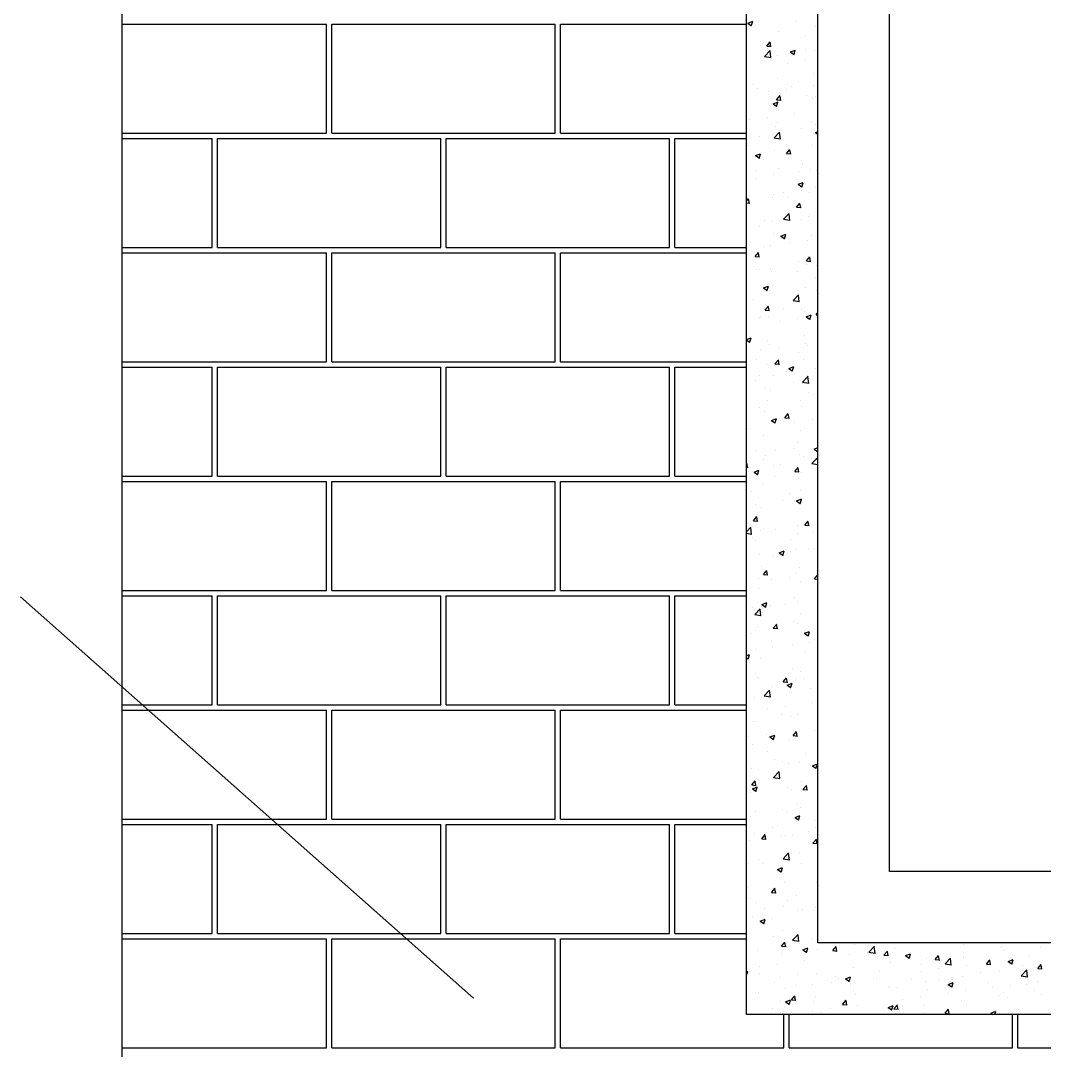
# Model space of a CAD drawing. Header units: metres. Extents: x 3396 to 3562, y 2179 to 2331.
# Drawn here: x 3517.685 to 3520.826, y 2235.211 to 2238.369 of the extents above; entities that cross this region are included whole.
import ezdxf

# ---------------------------------------------------------------- set-up
doc = ezdxf.new("R2010")
doc.units = ezdxf.units.M

# ---------------------------------------------------------------- blocks, each defined once
blk = doc.blocks.new('A$C70167D43')
at = {"color": 0}
for p, q in [((-254.33, -86.4), (-254.33, 228.59)), ((-173.02, -6.47), (-173.02, 170.31)), ((-163.72, 2.83), (-163.72, 170.31)), ((-154.41, 12.14), (-154.41, 161.01)), ((-267.57, 47.93), (-208.59, -4.34)), ((-24.15, 12.14), (-154.41, 12.14)), ((-14.85, 2.83), (-163.72, 2.83)), ((-5.54, -6.47), (-173.02, -6.47))]:
    blk.add_line(p, q, dxfattribs=at)
at = {"color": 4}
for p, q in [((-254.33, 122.48), (-227.72, 122.48)), ((-227.72, 108.29), (-227.72, 122.48)), ((-227.02, 122.48), (-197.94, 122.48)), ((-227.02, 108.29), (-227.02, 122.48)), ((-197.94, 108.29), (-197.94, 122.48)), ((-197.25, 122.48), (-173.02, 122.48)), ((-197.25, 108.29), (-197.25, 122.48)), ((-254.33, 108.29), (-227.72, 108.29)), ((-254.33, 107.59), (-242.61, 107.59)), ((-242.61, 93.4), (-242.61, 107.59)), ((-241.91, 107.59), (-212.83, 107.59)), ((-241.91, 93.4), (-241.91, 107.59)), ((-227.02, 108.29), (-197.94, 108.29)), ((-212.83, 93.4), (-212.83, 107.59)), ((-212.13, 107.59), (-183.06, 107.59)), ((-212.13, 93.4), (-212.13, 107.59)), ((-197.25, 108.29), (-173.02, 108.29)), ((-183.06, 93.4), (-183.06, 107.59)), ((-182.36, 107.59), (-173.02, 107.59)), ((-182.36, 93.4), (-182.36, 107.59)), ((-254.33, 93.4), (-242.61, 93.4)), ((-254.33, 92.7), (-227.72, 92.7)), ((-241.91, 93.4), (-212.83, 93.4)), ((-227.72, 78.51), (-227.72, 92.7)), ((-227.02, 92.7), (-197.94, 92.7)), ((-227.02, 78.51), (-227.02, 92.7)), ((-212.13, 93.4), (-183.06, 93.4)), ((-197.94, 78.51), (-197.94, 92.7)), ((-197.25, 92.7), (-173.02, 92.7)), ((-197.25, 78.51), (-197.25, 92.7)), ((-182.36, 93.4), (-173.02, 93.4)), ((-254.33, 78.51), (-227.72, 78.51)), ((-254.33, 77.82), (-242.61, 77.82)), ((-242.61, 63.63), (-242.61, 77.82)), ((-241.91, 77.82), (-212.83, 77.82)), ((-241.91, 63.63), (-241.91, 77.82)), ((-227.02, 78.51), (-197.94, 78.51)), ((-212.83, 63.63), (-212.83, 77.82)), ((-212.13, 77.82), (-183.06, 77.82)), ((-212.13, 63.63), (-212.13, 77.82)), ((-197.25, 78.51), (-173.02, 78.51)), ((-183.06, 63.63), (-183.06, 77.82)), ((-182.36, 77.82), (-173.02, 77.82)), ((-182.36, 63.63), (-182.36, 77.82)), ((-254.33, 63.63), (-242.61, 63.63)), ((-241.91, 63.63), (-212.83, 63.63)), ((-212.13, 63.63), (-183.06, 63.63)), ((-182.36, 63.63), (-173.02, 63.63)), ((-254.33, 62.93), (-227.72, 62.93)), ((-227.72, 48.74), (-227.72, 62.93)), ((-227.02, 62.93), (-197.94, 62.93)), ((-227.02, 48.74), (-227.02, 62.93)), ((-197.94, 48.74), (-197.94, 62.93)), ((-197.25, 62.93), (-173.02, 62.93)), ((-197.25, 48.74), (-197.25, 62.93)), ((-254.33, 48.74), (-227.72, 48.74)), ((-227.02, 48.74), (-197.94, 48.74)), ((-197.25, 48.74), (-173.02, 48.74)), ((-254.33, 48.04), (-242.61, 48.04)), ((-242.61, 33.85), (-242.61, 48.04)), ((-241.91, 48.04), (-212.83, 48.04)), ((-241.91, 33.85), (-241.91, 48.04)), ((-212.83, 33.85), (-212.83, 48.04)), ((-212.13, 48.04), (-183.06, 48.04)), ((-212.13, 33.85), (-212.13, 48.04)), ((-183.06, 33.85), (-183.06, 48.04)), ((-182.36, 48.04), (-173.02, 48.04)), ((-182.36, 33.85), (-182.36, 48.04)), ((-254.33, 33.85), (-242.61, 33.85)), ((-241.91, 33.85), (-212.83, 33.85)), ((-212.13, 33.85), (-183.06, 33.85)), ((-182.36, 33.85), (-173.02, 33.85)), ((-254.33, 33.15), (-227.72, 33.15)), ((-227.72, 18.96), (-227.72, 33.15)), ((-227.02, 18.96), (-227.02, 33.15)), ((-227.02, 33.15), (-197.94, 33.15)), ((-197.94, 18.96), (-197.94, 33.15)), ((-197.25, 18.96), (-197.25, 33.15)), ((-197.25, 33.15), (-173.02, 33.15)), ((-254.33, 18.96), (-227.72, 18.96)), ((-227.02, 18.96), (-197.94, 18.96)), ((-197.25, 18.96), (-173.02, 18.96)), ((-254.33, 18.27), (-242.61, 18.27)), ((-242.61, 4.08), (-242.61, 18.27)), ((-241.91, 18.27), (-212.83, 18.27)), ((-241.91, 4.08), (-241.91, 18.27)), ((-212.83, 4.08), (-212.83, 18.27)), ((-212.13, 18.27), (-183.06, 18.27)), ((-212.13, 4.08), (-212.13, 18.27)), ((-183.06, 4.08), (-183.06, 18.27)), ((-182.36, 18.27), (-173.02, 18.27)), ((-182.36, 4.08), (-182.36, 18.27)), ((-254.33, 4.08), (-242.61, 4.08)), ((-241.91, 4.08), (-212.83, 4.08)), ((-212.13, 4.08), (-183.06, 4.08)), ((-182.36, 4.08), (-173.02, 4.08)), ((-254.33, 3.38), (-227.72, 3.38)), ((-227.72, -10.81), (-227.72, 3.38)), ((-227.02, 3.38), (-197.94, 3.38)), ((-227.02, -10.81), (-227.02, 3.38)), ((-197.94, -10.81), (-197.94, 3.38)), ((-197.25, 3.38), (-173.02, 3.38)), ((-197.25, -10.81), (-197.25, 3.38)), ((-168.17, -10.81), (-168.17, -6.47)), ((-167.47, -10.81), (-167.47, -6.47)), ((-138.4, -10.81), (-138.4, -6.47)), ((-137.7, -10.81), (-137.7, -6.47)), ((-254.33, -10.81), (-227.72, -10.81)), ((-227.02, -10.81), (-197.94, -10.81)), ((-197.25, -10.81), (-168.17, -10.81)), ((-167.47, -10.81), (-138.4, -10.81)), ((-137.7, -10.81), (-108.62, -10.81))]:
    blk.add_line(p, q, dxfattribs=at)
at = {"color": 2}
for p, q in [((-172.86, 122.61), (-172.21, 122.86)), ((-172.86, 122.61), (-172.4, 122.3)), ((-172.41, 122.25), (-172.22, 122.82)), ((-166.47, 122.83), (-166.47, 122.83)), ((-164.05, 122.2), (-164.05, 122.2)), ((-168.82, 121.54), (-168.82, 121.54)), ((-165.28, 121.05), (-165.28, 121.05)), ((-171.26, 119.7), (-171.26, 119.7)), ((-171.16, 120.28), (-171.16, 120.28)), ((-170.4, 119.64), (-169.95, 120.18)), ((-170.4, 119.64), (-169.84, 119.6)), ((-169.85, 119.55), (-169.95, 120.13)), ((-165.84, 120.63), (-165.84, 120.63)), ((-170.67, 118.29), (-169.94, 119.05)), ((-170.67, 118.29), (-169.84, 118.16)), ((-170.28, 119.35), (-170.28, 119.35)), ((-169.85, 118.13), (-169.95, 119.01)), ((-168.94, 118.44), (-168.94, 118.44)), ((-167.31, 118.87), (-166.66, 119.12)), ((-167.31, 118.87), (-166.85, 118.55)), ((-166.85, 118.51), (-166.67, 119.07)), ((-165.31, 119.14), (-165.31, 119.14)), ((-164.16, 119.1), (-164.16, 119.1)), ((-163.72, 119.06), (-163.72, 119.06)), ((-163.72, 119.06), (-163.72, 119.06)), ((-167.73, 117.38), (-167.73, 117.38)), ((-165.4, 117.69), (-165.4, 117.69)), ((-169.05, 115.35), (-169.05, 115.35)), ((-164.27, 116), (-164.27, 116)), ((-172.09, 114.6), (-172.09, 114.6)), ((-171.65, 114.15), (-171.65, 114.15)), ((-167.85, 114.02), (-167.85, 114.02)), ((-167.12, 114.39), (-167.12, 114.39)), ((-166.22, 115.08), (-166.22, 115.08)), ((-164.33, 114.48), (-164.33, 114.48)), ((-170.18, 113.71), (-170.18, 113.71)), ((-170.13, 113.35), (-170.13, 113.35)), ((-169.1, 112.65), (-168.66, 113.18)), ((-168.56, 112.55), (-168.66, 113.13)), ((-165.16, 113.14), (-165.16, 113.14)), ((-164.39, 112.9), (-164.39, 112.9)), ((-163.99, 113.04), (-163.99, 113.04)), ((-169.57, 112.12), (-168.92, 112.37)), ((-169.57, 112.12), (-169.11, 111.81)), ((-169.42, 112.11), (-169.42, 112.11)), ((-169.16, 112.25), (-169.16, 112.25)), ((-169.12, 111.76), (-168.93, 112.32)), ((-169.1, 112.65), (-168.55, 112.6)), ((-172.63, 110.04), (-172.63, 110.04)), ((-170.3, 110.35), (-170.3, 110.35)), ((-166.77, 110.81), (-166.77, 110.81)), ((-169.28, 109.15), (-169.28, 109.15)), ((-168.97, 109.66), (-168.97, 109.66)), ((-165.87, 108.85), (-165.87, 108.85)), ((-164.5, 109.81), (-164.5, 109.81)), ((-164.01, 109.45), (-164.01, 109.45)), ((-171.29, 107.92), (-171.29, 107.92)), ((-169.43, 107.69), (-168.71, 108.44)), ((-169.43, 107.69), (-168.61, 107.56)), ((-168.62, 107.52), (-168.72, 108.41)), ((-164.02, 108.37), (-163.72, 108.49)), ((-164.02, 108.37), (-163.72, 108.17)), ((-172.75, 106.68), (-172.75, 106.68)), ((-169.39, 106.05), (-169.39, 106.05)), ((-169.22, 107.14), (-169.22, 107.14)), ((-167.81, 105.65), (-167.37, 106.18)), ((-167.27, 105.55), (-167.37, 106.14)), ((-164.61, 106.71), (-164.61, 106.71)), ((-171.84, 105.37), (-171.19, 105.62)), ((-171.84, 105.37), (-171.37, 105.06)), ((-171.38, 105.01), (-171.19, 105.58)), ((-170.79, 104.9), (-170.79, 104.9)), ((-167.81, 105.65), (-167.26, 105.6)), ((-165.82, 104.69), (-165.82, 104.69)), ((-171.67, 103.47), (-171.67, 103.47)), ((-168.82, 103.65), (-168.82, 103.65)), ((-166.25, 103.3), (-166.25, 103.3)), ((-165.79, 104.25), (-165.79, 104.25)), ((-164.73, 103.61), (-164.73, 103.61)), ((-163.86, 103.44), (-163.86, 103.44)), ((-171.68, 102.37), (-171.68, 102.37)), ((-169.5, 102.96), (-169.5, 102.96)), ((-166.28, 101.63), (-165.63, 101.88)), ((-166.28, 101.63), (-165.82, 101.31)), ((-165.91, 100.88), (-165.91, 100.88)), ((-165.83, 101.27), (-165.64, 101.83)), ((-164.02, 101.26), (-164.02, 101.26)), ((-173.02, 99.44), (-172.75, 99.77)), ((-172.65, 99.14), (-172.76, 99.72)), ((-172.64, 100.17), (-172.64, 100.17)), ((-169.62, 99.86), (-169.62, 99.86)), ((-169.45, 100.32), (-169.45, 100.32)), ((-168.24, 100.58), (-168.24, 100.58)), ((-167.67, 99.96), (-167.67, 99.96)), ((-164.84, 100.52), (-164.84, 100.52)), ((-173.02, 99.22), (-172.64, 99.18)), ((-166.52, 98.65), (-166.07, 99.18)), ((-166.52, 98.65), (-165.97, 98.6)), ((-165.97, 98.55), (-166.08, 99.14)), ((-170.69, 96.91), (-170.69, 96.91)), ((-169.73, 96.76), (-169.73, 96.76)), ((-168.36, 97.21), (-168.36, 97.21)), ((-168.2, 97.08), (-167.48, 97.84)), ((-168.2, 97.08), (-167.37, 96.96)), ((-167.38, 96.92), (-167.48, 97.8)), ((-165.89, 97.07), (-165.89, 97.07)), ((-164.95, 97.42), (-164.95, 97.42)), ((-164.84, 97.68), (-164.84, 97.68)), ((-171.32, 96.14), (-171.32, 96.14)), ((-172.49, 94.17), (-172.49, 94.17)), ((-169.48, 95.21), (-169.48, 95.21)), ((-168.55, 94.88), (-167.9, 95.13)), ((-168.55, 94.88), (-168.08, 94.57)), ((-168.09, 94.52), (-167.9, 95.08)), ((-167.52, 93.96), (-167.52, 93.96)), ((-167.28, 94.01), (-167.28, 94.01)), ((-165.07, 94.32), (-165.07, 94.32)), ((-164.52, 95), (-164.52, 95)), ((-171.91, 92.23), (-171.46, 92.77)), ((-171.36, 92.14), (-171.46, 92.72)), ((-170.81, 93.54), (-170.81, 93.54)), ((-169.84, 93.67), (-169.84, 93.67)), ((-171.91, 92.23), (-171.35, 92.18)), ((-166.28, 91.52), (-166.28, 91.52)), ((-165.23, 91.65), (-164.78, 92.18)), ((-165.23, 91.65), (-164.68, 91.6)), ((-165.18, 91.22), (-165.18, 91.22)), ((-164.68, 91.55), (-164.79, 92.14)), ((-171.7, 90.58), (-171.7, 90.58)), ((-171.33, 90.48), (-171.33, 90.48)), ((-169.96, 90.57), (-169.96, 90.57)), ((-169.73, 90.34), (-169.73, 90.34)), ((-166.37, 90.27), (-166.37, 90.27)), ((-163.86, 91.11), (-163.86, 91.11)), ((-169.47, 88.54), (-169.47, 88.54)), ((-164.05, 89.47), (-164.05, 89.47)), ((-170.81, 88.13), (-170.16, 88.38)), ((-170.81, 88.13), (-170.35, 87.82)), ((-170.36, 87.77), (-170.17, 88.34)), ((-170.07, 87.47), (-170.07, 87.47)), ((-166.97, 86.48), (-166.24, 87.24)), ((-166.3, 87.44), (-166.3, 87.44)), ((-166.15, 86.32), (-166.25, 87.2)), ((-165.29, 88.13), (-165.29, 88.13)), ((-163.97, 87.75), (-163.97, 87.75)), ((-172.18, 86.67), (-172.18, 86.67)), ((-166.97, 86.48), (-166.14, 86.35)), ((-170.61, 85.23), (-170.17, 85.77)), ((-170.61, 85.23), (-170.06, 85.19)), ((-170.07, 85.14), (-170.17, 85.72)), ((-168.18, 85.52), (-168.18, 85.52)), ((-165.92, 85.29), (-165.92, 85.29)), ((-165.41, 85.03), (-165.41, 85.03)), ((-165.26, 84.38), (-164.61, 84.63)), ((-164.8, 84.03), (-164.61, 84.59)), ((-163.94, 84.65), (-163.72, 84.92)), ((-163.94, 84.65), (-163.72, 84.63)), ((-171.35, 84.35), (-171.35, 84.35)), ((-171.18, 84.48), (-171.18, 84.48)), ((-170.18, 84.37), (-170.18, 84.37)), ((-168.75, 83.77), (-168.75, 83.77)), ((-166.42, 84.08), (-166.42, 84.08)), ((-166.22, 84.27), (-166.22, 84.27)), ((-165.26, 84.38), (-164.79, 84.07)), ((-165.52, 81.93), (-165.52, 81.93)), ((-173.02, 81.4), (-172.42, 81.63)), ((-173.02, 81.35), (-172.61, 81.07)), ((-172.62, 81.03), (-172.43, 81.59)), ((-170.3, 81.28), (-170.3, 81.28)), ((-170.03, 80.79), (-170.03, 80.79)), ((-165.35, 80.87), (-165.35, 80.87)), ((-165.06, 80.58), (-165.06, 80.58)), ((-171.2, 80.1), (-171.2, 80.1)), ((-168.87, 80.41), (-168.87, 80.41)), ((-166.3, 79.73), (-166.3, 79.73)), ((-171.73, 78.8), (-171.73, 78.8)), ((-170.41, 78.18), (-170.41, 78.18)), ((-169.32, 78.24), (-168.88, 78.77)), ((-169.32, 78.24), (-168.77, 78.19)), ((-168.78, 78.14), (-168.88, 78.72)), ((-167.52, 77.64), (-166.87, 77.89)), ((-167.07, 77.28), (-166.88, 77.84)), ((-165.63, 78.83), (-165.63, 78.83)), ((-171.32, 76.74), (-171.32, 76.74)), ((-169.5, 76.76), (-169.5, 76.76)), ((-167.79, 77.2), (-167.79, 77.2)), ((-167.52, 77.64), (-167.06, 77.33)), ((-165.73, 75.88), (-165.01, 76.63)), ((-164.91, 75.71), (-165.02, 76.6)), ((-164.08, 77.69), (-164.08, 77.69)), ((-171.84, 76.03), (-171.84, 76.03)), ((-166.87, 75.82), (-166.87, 75.82)), ((-165.74, 75.74), (-165.74, 75.74)), ((-165.73, 75.88), (-164.91, 75.75)), ((-170.52, 75.08), (-170.52, 75.08)), ((-169.88, 74.78), (-169.88, 74.78)), ((-164.91, 74.57), (-164.91, 74.57)), ((-164.36, 74.31), (-164.36, 74.31)), ((-171.37, 72.57), (-171.37, 72.57)), ((-170.24, 73.53), (-170.24, 73.53)), ((-165.95, 73.5), (-165.95, 73.5)), ((-165.86, 72.64), (-165.86, 72.64)), ((-170.64, 71.98), (-170.64, 71.98)), ((-169.79, 70.89), (-169.13, 71.14)), ((-169.33, 70.53), (-169.14, 71.09)), ((-168.73, 71.09), (-168.73, 71.09)), ((-168.03, 71.24), (-167.58, 71.77)), ((-168.03, 71.24), (-167.48, 71.19)), ((-167.48, 71.14), (-167.59, 71.73)), ((-172.69, 69.86), (-172.69, 69.86)), ((-169.79, 70.89), (-169.32, 70.58)), ((-166.81, 70.64), (-166.81, 70.64)), ((-164.48, 70.94), (-164.48, 70.94)), ((-163.76, 70.88), (-163.76, 70.88)), ((-170.75, 68.89), (-170.75, 68.89)), ((-165.97, 69.54), (-165.97, 69.54)), ((-166.93, 67.27), (-166.93, 67.27)), ((-166.33, 67.95), (-166.33, 67.95)), ((-164.23, 67.14), (-163.72, 67.34)), ((-164.23, 67.14), (-163.77, 66.83)), ((-171.76, 67.02), (-171.76, 67.02)), ((-170.86, 65.79), (-170.86, 65.79)), ((-170.54, 66.34), (-170.54, 66.34)), ((-169.26, 66.97), (-169.26, 66.97)), ((-166.08, 66.44), (-166.08, 66.44)), ((-165.57, 66.13), (-165.57, 66.13)), ((-164.5, 65.27), (-163.78, 66.03)), ((-164.1, 65.91), (-164.1, 65.91)), ((-163.78, 66.79), (-163.72, 66.96)), ((-163.72, 65.43), (-163.78, 65.99)), ((-173.02, 65.29), (-172.97, 65.36)), ((-173.02, 64.79), (-172.86, 64.77)), ((-172.87, 64.73), (-172.97, 65.31)), ((-172.05, 64.14), (-171.4, 64.39)), ((-169.53, 64.98), (-169.53, 64.98)), ((-168.58, 65.09), (-168.58, 65.09)), ((-166.74, 64.24), (-166.29, 64.77)), ((-166.19, 64.14), (-166.3, 64.73)), ((-164.5, 65.27), (-163.72, 65.15)), ((-172.05, 64.14), (-171.59, 63.83)), ((-171.71, 63.3), (-171.71, 63.3)), ((-171.59, 63.79), (-171.41, 64.35)), ((-169.38, 63.6), (-169.38, 63.6)), ((-166.74, 64.24), (-166.19, 64.19)), ((-166.2, 63.35), (-166.2, 63.35)), ((-165.85, 64.07), (-165.85, 64.07)), ((-170.97, 62.69), (-170.97, 62.69)), ((-165.98, 61.72), (-165.98, 61.72)), ((-172.39, 61.61), (-172.39, 61.61)), ((-171.4, 60.79), (-171.4, 60.79)), ((-168.3, 60.4), (-168.3, 60.4)), ((-167.42, 61.4), (-167.42, 61.4)), ((-166.5, 60.4), (-165.84, 60.65)), ((-166.5, 60.4), (-166.03, 60.08)), ((-166.04, 60.04), (-165.85, 60.6)), ((-171.83, 59.93), (-171.83, 59.93)), ((-171.09, 59.59), (-171.09, 59.59)), ((-166.31, 60.25), (-166.31, 60.25)), ((-172.12, 57.82), (-171.68, 58.36)), ((-172.12, 57.82), (-171.57, 57.77)), ((-171.58, 57.73), (-171.68, 58.31)), ((-165.45, 57.24), (-165, 57.77)), ((-164.9, 57.14), (-165.01, 57.73)), ((-173.02, 56.39), (-172.47, 56.96)), ((-172.38, 56.04), (-172.48, 56.93)), ((-171.2, 56.5), (-171.2, 56.5)), ((-170.75, 56.73), (-170.75, 56.73)), ((-169.23, 56.64), (-169.23, 56.64)), ((-166.42, 57.15), (-166.42, 57.15)), ((-165.45, 57.24), (-164.89, 57.19)), ((-164.87, 57.5), (-164.87, 57.5)), ((-164.27, 56.43), (-164.27, 56.43)), ((-173.02, 56.18), (-172.37, 56.08)), ((-172.24, 55.6), (-172.24, 55.6)), ((-171.79, 55.24), (-171.79, 55.24)), ((-167.27, 55.39), (-167.27, 55.39)), ((-166.36, 56.17), (-166.36, 56.17)), ((-168.76, 53.65), (-168.11, 53.9)), ((-168.76, 53.65), (-168.3, 53.34)), ((-168.3, 53.29), (-168.12, 53.85)), ((-167.32, 53.83), (-167.32, 53.83)), ((-166.54, 54.05), (-166.54, 54.05)), ((-164.99, 54.14), (-164.99, 54.14)), ((-164.13, 54.13), (-164.13, 54.13)), ((-171.31, 53.4), (-171.31, 53.4)), ((-169.56, 53.19), (-169.56, 53.19)), ((-171.08, 51.91), (-171.08, 51.91)), ((-170.83, 50.82), (-170.38, 51.36)), ((-170.28, 50.73), (-170.39, 51.31)), ((-166.12, 51.7), (-166.12, 51.7)), ((-171.43, 50.3), (-171.43, 50.3)), ((-170.83, 50.82), (-170.28, 50.78)), ((-169.77, 50.16), (-169.77, 50.16)), ((-167.44, 50.47), (-167.44, 50.47)), ((-166.65, 50.96), (-166.65, 50.96)), ((-166, 49.94), (-166, 49.94)), ((-164.16, 50.24), (-163.72, 50.77)), ((-164.16, 50.24), (-163.72, 50.2)), ((-163.92, 50.93), (-163.92, 50.93)), ((-171.43, 49.01), (-171.43, 49.01)), ((-172.9, 47.16), (-172.9, 47.16)), ((-171.54, 47.2), (-171.54, 47.2)), ((-171.02, 46.9), (-170.37, 47.15)), ((-170.57, 46.54), (-170.38, 47.11)), ((-167.93, 46.95), (-167.93, 46.95)), ((-166.76, 47.86), (-166.76, 47.86)), ((-166.36, 47.26), (-166.36, 47.26)), ((-172.22, 46.49), (-172.22, 46.49)), ((-171.96, 45.6), (-171.24, 46.36)), ((-171.96, 45.6), (-171.14, 45.48)), ((-171.14, 45.44), (-171.25, 46.32)), ((-171.02, 46.9), (-170.56, 46.59)), ((-170.94, 45.91), (-170.94, 45.91)), ((-169.89, 46.8), (-169.89, 46.8)), ((-165.97, 45.7), (-165.97, 45.7)), ((-169.54, 43.83), (-169.09, 44.36)), ((-168.99, 43.73), (-169.1, 44.31)), ((-166.88, 44.76), (-166.88, 44.76)), ((-166.39, 44.39), (-166.39, 44.39)), ((-172.34, 43.13), (-172.34, 43.13)), ((-171.81, 43.46), (-171.81, 43.46)), ((-171.65, 44.11), (-171.65, 44.11)), ((-169.54, 43.83), (-168.99, 43.78)), ((-168.81, 43.59), (-168.81, 43.59)), ((-165.47, 43.16), (-164.82, 43.41)), ((-165.47, 43.16), (-165.01, 42.84)), ((-165.01, 42.8), (-164.83, 43.36)), ((-169.78, 42.22), (-169.78, 42.22)), ((-166.99, 41.66), (-166.99, 41.66)), ((-164.81, 42.01), (-164.81, 42.01)), ((-164.16, 42.34), (-164.16, 42.34)), ((-173.02, 40.26), (-172.64, 40.41)), ((-172.83, 39.8), (-172.64, 40.36)), ((-171.77, 41.01), (-171.77, 41.01)), ((-169.58, 41.41), (-169.58, 41.41)), ((-165.38, 40.7), (-165.38, 40.7)), ((-173.02, 39.98), (-172.82, 39.84)), ((-171.26, 39.92), (-171.26, 39.92)), ((-171.88, 37.91), (-171.88, 37.91)), ((-167.1, 38.57), (-167.1, 38.57)), ((-166.03, 38.16), (-166.03, 38.16)), ((-171.59, 37.46), (-171.59, 37.46)), ((-171.46, 37.22), (-171.46, 37.22)), ((-169.63, 36.21), (-169.63, 36.21)), ((-168.25, 36.83), (-167.8, 37.36)), ((-168.25, 36.83), (-167.7, 36.78)), ((-167.83, 37.03), (-167.83, 37.03)), ((-167.7, 36.73), (-167.81, 37.32)), ((-167.73, 36.41), (-167.08, 36.66)), ((-167.73, 36.41), (-167.27, 36.1)), ((-167.28, 36.05), (-167.09, 36.61)), ((-166.63, 37.25), (-166.63, 37.25)), ((-165.5, 37.33), (-165.5, 37.33)), ((-170.73, 35), (-170.01, 35.76)), ((-170.73, 35), (-169.9, 34.87)), ((-169.91, 34.84), (-170.01, 35.72)), ((-167.22, 35.47), (-167.22, 35.47)), ((-164.66, 36.01), (-164.66, 36.01)), ((-171.99, 34.81), (-171.99, 34.81)), ((-167.95, 33.66), (-167.95, 33.66)), ((-164.42, 34.13), (-164.42, 34.13)), ((-170.28, 33.36), (-170.28, 33.36)), ((-168.48, 32.53), (-168.48, 32.53)), ((-167.33, 32.37), (-167.33, 32.37)), ((-166.41, 32.6), (-166.41, 32.6)), ((-172.11, 31.72), (-172.11, 31.72)), ((-171.84, 31.67), (-171.84, 31.67)), ((-172.73, 29.69), (-172.73, 29.69)), ((-170.4, 29.99), (-170.4, 29.99)), ((-170, 29.66), (-169.35, 29.91)), ((-170, 29.66), (-169.53, 29.35)), ((-169.61, 29.63), (-169.61, 29.63)), ((-169.54, 29.3), (-169.35, 29.87)), ((-166.96, 29.83), (-166.51, 30.36)), ((-166.96, 29.83), (-166.4, 29.78)), ((-166.87, 30.46), (-166.87, 30.46)), ((-166.41, 29.73), (-166.52, 30.32)), ((-164.18, 30.56), (-164.18, 30.56)), ((-172.22, 28.62), (-172.22, 28.62)), ((-167.44, 29.27), (-167.44, 29.27)), ((-170.29, 27.77), (-170.29, 27.77)), ((-165.32, 27.56), (-165.32, 27.56)), ((-172.84, 26.32), (-172.84, 26.32)), ((-172.33, 25.52), (-172.33, 25.52)), ((-169.32, 26.79), (-169.32, 26.79)), ((-168.33, 26.52), (-168.33, 26.52)), ((-167.55, 26.18), (-167.55, 26.18)), ((-166.06, 26.37), (-166.06, 26.37)), ((-164.44, 25.92), (-163.79, 26.17)), ((-164.44, 25.92), (-163.98, 25.6)), ((-163.99, 25.56), (-163.8, 26.12)), ((-171.48, 25.44), (-171.48, 25.44)), ((-169.5, 24.4), (-168.77, 25.15)), ((-169.5, 24.4), (-168.67, 24.27)), ((-168.68, 24.23), (-168.78, 25.12)), ((-172.34, 23.41), (-171.89, 23.95)), ((-172.34, 23.41), (-171.79, 23.36)), ((-172.26, 22.92), (-171.61, 23.17)), ((-172.26, 22.92), (-171.8, 22.6)), ((-172.14, 23.04), (-172.14, 23.04)), ((-171.79, 23.32), (-171.9, 23.9)), ((-171.81, 22.56), (-171.62, 23.12)), ((-171.77, 23.12), (-171.77, 23.12)), ((-167.67, 23.08), (-167.67, 23.08)), ((-167.17, 22.83), (-167.17, 22.83)), ((-165.89, 23.89), (-165.89, 23.89)), ((-165.67, 22.83), (-165.22, 23.36)), ((-165.67, 22.83), (-165.11, 22.78)), ((-165.12, 22.73), (-165.23, 23.32)), ((-172.45, 22.42), (-172.45, 22.42)), ((-168.34, 20.22), (-168.34, 20.22)), ((-166.44, 20.82), (-166.44, 20.82)), ((-166.01, 20.53), (-166.01, 20.53)), ((-172.56, 19.33), (-172.56, 19.33)), ((-171.87, 19.89), (-171.87, 19.89)), ((-167.78, 19.98), (-167.78, 19.98)), ((-166.71, 19.17), (-166.06, 19.42)), ((-166.71, 19.17), (-166.24, 18.86)), ((-166.25, 18.81), (-166.06, 19.37)), ((-164.21, 18.78), (-164.21, 18.78)), ((-169.64, 17.85), (-169.64, 17.85)), ((-168.99, 18.08), (-168.99, 18.08)), ((-164.02, 17.87), (-164.02, 17.87)), ((-172.67, 16.23), (-172.67, 16.23)), ((-171.99, 17.04), (-171.99, 17.04)), ((-171.05, 16.41), (-170.6, 16.95)), ((-171.05, 16.41), (-170.5, 16.37)), ((-170.79, 16.55), (-170.79, 16.55)), ((-170.5, 16.32), (-170.61, 16.9)), ((-168.46, 16.86), (-168.46, 16.86)), ((-167.89, 16.88), (-167.89, 16.88)), ((-167.02, 16.83), (-167.02, 16.83)), ((-164.93, 17.32), (-164.93, 17.32)), ((-164.38, 15.83), (-163.93, 16.36)), ((-163.83, 15.74), (-163.94, 16.32)), ((-164.38, 15.83), (-163.82, 15.78)), ((-171.51, 13.66), (-171.51, 13.66)), ((-168.26, 13.79), (-167.54, 14.55)), ((-168.26, 13.79), (-167.44, 13.67)), ((-168.01, 13.79), (-168.01, 13.79)), ((-167.44, 13.63), (-167.55, 14.51)), ((-167.38, 13.65), (-167.38, 13.65)), ((-166.09, 14.59), (-166.09, 14.59)), ((-172.78, 13.13), (-172.78, 13.13)), ((-170.91, 13.19), (-170.91, 13.19)), ((-170.84, 13.35), (-170.84, 13.35)), ((-168.97, 12.42), (-168.32, 12.67)), ((-168.97, 12.42), (-168.51, 12.11)), ((-168.52, 12.06), (-168.33, 12.63)), ((-165.87, 13.14), (-165.87, 13.14)), ((-163.95, 10.76), (-163.95, 10.76)), ((-172.9, 10.03), (-172.9, 10.03)), ((-169.83, 9.98), (-169.83, 9.98)), ((-169.76, 9.42), (-169.31, 9.95)), ((-169.76, 9.42), (-169.2, 9.37)), ((-169.21, 9.32), (-169.32, 9.9)), ((-168.12, 10.69), (-168.12, 10.69)), ((-172.65, 8.59), (-172.65, 8.59)), ((-171.9, 8.11), (-171.9, 8.11)), ((-167.68, 8.38), (-167.68, 8.38)), ((-166.47, 9.04), (-166.47, 9.04)), ((-173.01, 6.94), (-173.01, 6.94)), ((-170.69, 7.34), (-170.69, 7.34)), ((-168.23, 7.59), (-168.23, 7.59)), ((-166.4, 7.09), (-166.4, 7.09)), ((-165.72, 7.13), (-165.72, 7.13)), ((-164.24, 7), (-164.24, 7)), ((-164.07, 7.39), (-164.07, 7.39)), ((-172.28, 6.31), (-172.28, 6.31)), ((-171.23, 5.67), (-170.58, 5.92)), ((-171.23, 5.67), (-170.77, 5.36)), ((-170.78, 5.32), (-170.59, 5.88)), ((-169.67, 6.07), (-169.67, 6.07)), ((-168.35, 4.5), (-168.35, 4.5)), ((-169.53, 3.65), (-169.53, 3.65)), ((-168.85, 3.42), (-168.85, 3.42)), ((-168.47, 2.42), (-168.02, 2.95)), ((-167.92, 2.32), (-168.03, 2.91)), ((-167.03, 3.19), (-166.3, 3.94)), ((-167.03, 3.19), (-166.2, 3.06)), ((-166.52, 3.72), (-166.52, 3.72)), ((-166.21, 3.02), (-166.31, 3.91)), ((-166.11, 2.81), (-166.11, 2.81)), ((-164.57, 3.44), (-164.57, 3.44)), ((-158.93, 2.69), (-158.93, 2.69)), ((-149.66, 2.81), (-149.66, 2.81)), ((-135.25, 2.79), (-135.25, 2.79)), ((-171.54, 1.88), (-171.54, 1.88)), ((-168.47, 2.42), (-167.91, 2.37)), ((-168.46, 1.4), (-168.46, 1.4)), ((-165.68, 1.93), (-165.03, 2.18)), ((-165.68, 1.93), (-165.22, 1.62)), ((-165.23, 1.57), (-165.04, 2.13)), ((-163.76, 1.99), (-163.76, 1.99)), ((-161.8, 1.83), (-161.35, 2.37)), ((-161.8, 1.83), (-161.24, 1.78)), ((-161.25, 1.74), (-161.36, 2.32)), ((-157.24, 1.6), (-157.24, 1.6)), ((-157.1, 1.65), (-156.37, 2.4)), ((-157.1, 1.65), (-156.27, 1.52)), ((-156.28, 1.48), (-156.38, 2.37)), ((-155.12, 1.25), (-154.67, 1.78)), ((-154.57, 1.15), (-154.68, 1.74)), ((-153.71, 2.06), (-153.71, 2.06)), ((-152.31, 1.18), (-151.66, 1.43)), ((-151.85, 0.83), (-151.67, 1.39)), ((-144.73, 1.54), (-144.73, 1.54)), ((-144.7, 2.6), (-144.7, 2.6)), ((-139.95, 2.2), (-139.95, 2.2)), ((-139.73, 2.39), (-139.73, 2.39)), ((-139.37, 1.92), (-139.37, 1.92)), ((-134.76, 2.18), (-134.76, 2.18)), ((-168.97, 0.05), (-168.97, 0.05)), ((-165.44, 0.52), (-165.44, 0.52)), ((-159.57, 1.29), (-159.57, 1.29)), ((-155.12, 1.25), (-154.57, 1.2)), ((-154.26, 0.25), (-154.26, 0.25)), ((-152.31, 1.18), (-151.85, 0.87)), ((-150.22, 0.05), (-150.22, 0.05)), ((-149.56, 0.84), (-149.56, 0.84)), ((-148.45, 0.66), (-148, 1.2)), ((-148.45, 0.66), (-147.89, 0.62)), ((-147.9, 0.57), (-148.01, 1.15)), ((-147.17, 0.11), (-146.44, 0.86)), ((-147.17, 0.11), (-146.34, -0.02)), ((-146.35, -0.06), (-146.45, 0.83)), ((-144.79, 0.98), (-144.79, 0.98)), ((-141.77, 0.08), (-141.33, 0.62)), ((-141.77, 0.08), (-141.22, 0.03)), ((-141.23, -0.01), (-141.33, 0.57)), ((-138.94, 0.44), (-138.29, 0.69)), ((-138.94, 0.44), (-138.47, 0.13)), ((-138.56, 0.71), (-138.56, 0.71)), ((-138.48, 0.08), (-138.29, 0.64)), ((-136.23, 1.02), (-136.23, 1.02)), ((-135.1, -0.5), (-134.65, 0.03)), ((-173.02, -0.89), (-172.85, -0.82)), ((-173.02, -1.37), (-172.85, -0.87)), ((-171.34, -1.1), (-171.34, -1.1)), ((-171.3, -0.25), (-171.3, -0.25)), ((-166.38, -1.31), (-166.38, -1.31)), ((-163.87, -1.1), (-163.87, -1.1)), ((-159.04, -0.41), (-159.04, -0.41)), ((-155.64, -0.88), (-155.64, -0.88)), ((-150.29, -0.83), (-150.29, -0.83)), ((-147.96, -0.53), (-147.96, -0.53)), ((-144.43, -0.06), (-144.43, -0.06)), ((-142.56, -1.06), (-142.56, -1.06)), ((-140.07, -0.9), (-140.07, -0.9)), ((-137.24, -1.43), (-136.51, -0.68)), ((-137.14, -0.13), (-137.14, -0.13)), ((-136.42, -1.6), (-136.52, -0.71)), ((-135.37, -0.3), (-135.37, -0.3)), ((-135.1, -0.5), (-134.54, -0.55)), ((-134.55, -0.6), (-134.66, -0.01)), ((-169.38, -2.35), (-169.38, -2.35)), ((-168.57, -1.7), (-168.57, -1.7)), ((-164.42, -2.56), (-164.42, -2.56)), ((-162.01, -2.38), (-162.01, -2.38)), ((-161.41, -1.52), (-161.41, -1.52)), ((-161.07, -1.81), (-161.07, -1.81)), ((-160.13, -1.82), (-159.48, -1.57)), ((-160.13, -1.82), (-159.66, -2.13)), ((-159.69, -2.07), (-159.69, -2.07)), ((-159.67, -2.18), (-159.48, -1.61)), ((-156.44, -1.73), (-156.44, -1.73)), ((-156.16, -1.61), (-156.16, -1.61)), ((-151.48, -1.94), (-151.48, -1.94)), ((-149.68, -2.25), (-149.68, -2.25)), ((-147.99, -1.99), (-147.99, -1.99)), ((-146.76, -2.56), (-146.1, -2.31)), ((-146.76, -2.56), (-146.29, -2.88)), ((-146.51, -2.15), (-146.51, -2.15)), ((-146.3, -2.92), (-146.11, -2.36)), ((-144.84, -1.56), (-144.84, -1.56)), ((-141.54, -2.36), (-141.54, -2.36)), ((-138.67, -2.65), (-138.67, -2.65)), ((-137.24, -1.43), (-136.41, -1.56)), ((-136.58, -2.57), (-136.58, -2.57)), ((-135.15, -2.19), (-135.15, -2.19)), ((-171.92, -3.67), (-171.92, -3.67)), ((-171.41, -3.62), (-171.41, -3.62)), ((-167.89, -3.15), (-167.89, -3.15)), ((-166.5, -2.74), (-166.5, -2.74)), ((-159.45, -2.77), (-159.45, -2.77)), ((-159.15, -3.5), (-159.15, -3.5)), ((-158.84, -3.85), (-158.84, -3.85)), ((-154.48, -2.98), (-154.48, -2.98)), ((-154.38, -2.85), (-154.38, -2.85)), ((-153.41, -2.92), (-153.41, -2.92)), ((-149.51, -3.19), (-149.51, -3.19)), ((-146.88, -3.73), (-146.88, -3.73)), ((-144.55, -3.4), (-144.55, -3.4)), ((-141, -2.96), (-141, -2.96)), ((-140.18, -4), (-140.18, -4)), ((-139.58, -3.61), (-139.58, -3.61)), ((-135.48, -3.4), (-135.48, -3.4)), ((-134.61, -3.82), (-134.61, -3.82)), ((-168.69, -4.8), (-168.69, -4.8)), ((-167.94, -4.82), (-167.29, -4.57)), ((-167.94, -4.82), (-167.48, -5.13)), ((-167.49, -5.18), (-167.3, -4.61)), ((-167.18, -4.58), (-166.73, -4.05)), ((-167.18, -4.58), (-166.62, -4.63)), ((-166.63, -4.68), (-166.74, -4.09)), ((-164.27, -4.79), (-164.27, -4.79)), ((-163.99, -4.2), (-163.99, -4.2)), ((-160.51, -5.17), (-160.06, -4.63)), ((-160.51, -5.17), (-159.95, -5.21)), ((-159.96, -5.26), (-160.06, -4.68)), ((-158.61, -5.28), (-158.61, -5.28)), ((-154.57, -5.56), (-153.92, -5.31)), ((-154.12, -5.92), (-153.93, -5.36)), ((-153.83, -5.75), (-153.38, -5.22)), ((-153.28, -5.84), (-153.39, -5.26)), ((-152.73, -4.5), (-152.73, -4.5)), ((-150.4, -4.2), (-150.4, -4.2)), ((-149.79, -5.35), (-149.79, -5.35)), ((-144.96, -4.65), (-144.96, -4.65)), ((-144.43, -5.25), (-144.43, -5.25)), ((-139.01, -4.32), (-139.01, -4.32)), ((-169.69, -5.72), (-169.69, -5.72)), ((-168.23, -6.04), (-168.23, -6.04)), ((-164.46, -6.05), (-164.46, -6.05)), ((-163.26, -6.25), (-163.26, -6.25)), ((-162.13, -5.74), (-162.13, -5.74)), ((-158.29, -6.46), (-158.29, -6.46)), ((-154.57, -5.56), (-154.11, -5.88)), ((-154.49, -5.95), (-154.49, -5.95)), ((-153.83, -5.75), (-153.28, -5.8)), ((-149.86, -6.18), (-149.86, -6.18)), ((-147.16, -6.33), (-146.71, -5.8)), ((-147.16, -6.33), (-146.6, -6.38)), ((-146.61, -6.43), (-146.72, -5.85)), ((-141.2, -6.31), (-140.55, -6.06)), ((-141.2, -6.31), (-140.96, -6.47)), ((-141.12, -6.32), (-141.12, -6.32)), ((-140.68, -6.47), (-140.56, -6.1)), ((-140.11, -6.47), (-140.04, -6.38)), ((-140.04, -6.47), (-140.04, -6.43)), ((-137.6, -5.86), (-137.6, -5.86))]:
    blk.add_line(p, q, dxfattribs=at)

msp = doc.modelspace()

# ---------------------------------------------------------------- block references
at = {"color": 4, "xscale": 0.0235484873523179, "yscale": 0.0235484873523179, "zscale": 0.0235484873523179}
msp.add_blockref('A$C70167D43', (3523.98634, 2235.47329), dxfattribs=at)

doc.saveas('drawing.dxf')
